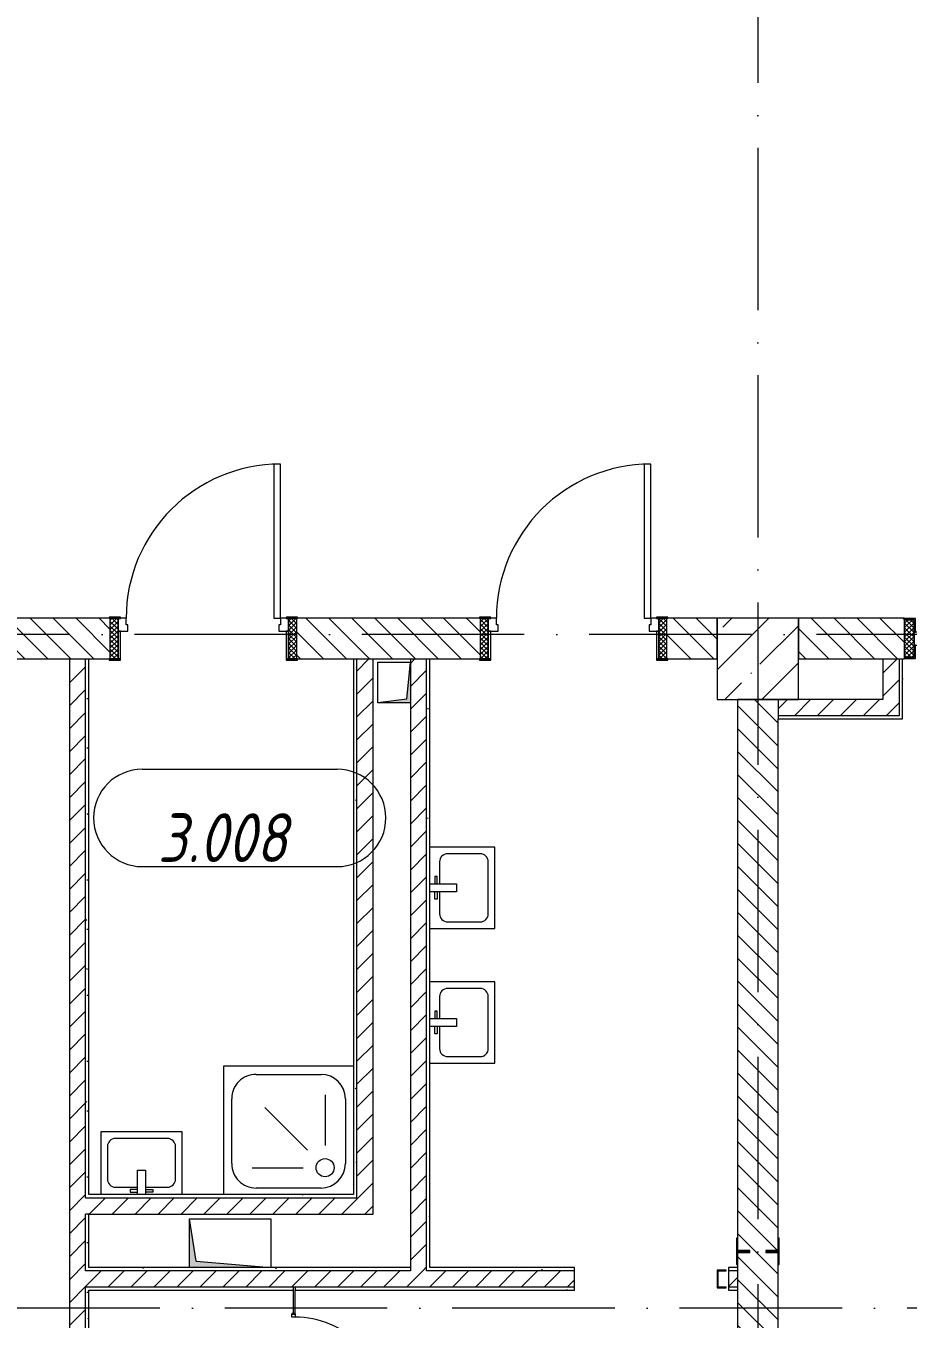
# Model space of a CAD drawing. Header units: millimetres. Extents: x -6467 to 106027, y -7090 to 195095.
# Drawn here: x 13552 to 18985, y 161478 to 169445 of the extents above; entities that cross this region are included whole.
import ezdxf

# ---------------------------------------------------------------- set-up
doc = ezdxf.new("R2010")
doc.units = ezdxf.units.MM
doc.linetypes.add('50_200_ШТРИХ_1Т_ш5_п1_п1_', pattern=[1400, 1000, -200, 0, -200])
for name, color, linetype, lineweight, true_color in [('A-AREA-IDEN-1', 7, 'Continuous', 9, 0xaaaaaa), ('A-DOOR-1', 7, 'Continuous', 5, 0xaaaaaa), ('A-DOOR-FRAM-1', 7, 'Continuous', 9, 0xaaaaaa), ('A-DOOR-OPNG-1', 7, 'Continuous', 30, 0xaaaaaa), ('A-GENM-1', 7, 'Continuous', 9, 0xaaaaaa), ('A-GENM-2', 7, 'Continuous', 20, 0xaaaaaa), ('A-WALL-1', 7, 'Continuous', 5, 0x77b143), ('A-WALL-FNSH-2', 7, 'Continuous', 5, 0xaaaaaa), ('I-WALL-1', 7, 'Continuous', 5, 0x787878), ('M-EQPM-1', 7, 'Continuous', 9, 0xaaaaaa), ('M-EQPM-2', 7, 'Continuous', 9, 0xe2e2e2), ('P-SANR-FIXT-1', 7, 'Continuous', 9, 0xaaaaaa), ('Оси-3', 7, '50_200_ШТРИХ_1Т_ш5_п1_п1_', 9, 0xaaaaaa)]:
    doc.layers.add(name, color=color, linetype=linetype, lineweight=lineweight, true_color=true_color)
for name, color, linetype, lineweight in [('A-DOOR', 7, 'Continuous', 9), ('A-DOOR-2', 7, 'Continuous', 5), ('A-DOOR-FRAM', 7, 'Continuous', 9), ('A-DOOR-FRAM-2', 7, 'Continuous', 5), ('A-WALL', 7, 'Continuous', 5), ('A-WALL-FNSH-1', 7, 'Continuous', 5), ('I-WALL', 7, 'Continuous', 5), ('S-COLS', 7, 'Continuous', 9), ('S-COLS-1', 7, 'Continuous', 5)]:
    doc.layers.add(name, color=color, linetype=linetype, lineweight=lineweight)
doc.styles.add('ISOCPEUR_I_1', font='isocpeui.ttf', dxfattribs={"width": 0.85, "height": 2.5})
pattern_1 = [(135, (109.45, 102614.03), (-70.71068, -70.71068), [])]
pattern_2 = [(135, (1751.41, 189.685), (-14.14214, -14.14214), []), (225, (1751.41, 189.685), (14.14214, -14.14214), [])]
pattern_3 = [(45, (-371.384, 189.685), (-14.1421, 14.1421), []), (135, (-371.384, 189.685), (-14.1421, -14.1421), [])]
pattern_4 = [(45, (109.45, 102614.03), (-70.71068, 70.71068), [])]
pattern_5 = [(0, (109.45, 102614.03), (406.4, 101.6), [6.706, -298.094, 6.706, -298.094, -1625.6]), (0, (109.45, 102614.03), (406.4, 101.6), [-609.6, 6.706, -602.894, 6.706, -298.094, -711.2]), (0, (109.45, 102614.03), (406.4, 101.6), [-1524, 6.706, -196.494, 6.706, -501.294]), (120, (261.85, 102664.83), (-291.18818, 301.15272), [6.706, -298.094, 6.706, -298.094, -1625.6]), (120, (261.85, 102664.83), (-291.18818, 301.15272), [-609.6, 6.706, -602.894, 6.706, -298.094, -711.2]), (120, (261.85, 102664.83), (-291.18818, 301.15272), [-1524, 6.706, -196.494, 6.706, -501.294]), (240, (312.65, 102868.03), (-115.21182, -402.75272), [6.706, -298.094, 6.706, -298.094, -1625.6]), (240, (312.65, 102868.03), (-115.21182, -402.75272), [-609.6, 6.706, -602.894, 6.706, -298.094, -711.2]), (240, (312.65, 102868.03), (-115.21182, -402.75272), [-1524, 6.706, -196.494, 6.706, -501.294])]

# ---------------------------------------------------------------- blocks, each defined once
blk = doc.blocks.new('110_Дверь_СКБ_1Ст_Внутренняя - СОШ_Д-04_Дв_1150_900_x2100h_туалет для мальчиков_ туалет для девочек_EI30-25563790-АИ_План этажа Радиаторы_3')
at = {"layer": 'A-DOOR-2'}
h = blk.add_hatch(dxfattribs=at)
h.set_pattern_fill('FP_48', color=256, style=0, pattern_type=2)
h.set_pattern_definition(pattern_2)
h.paths.add_polyline_path([(587.5, -125), (587.5, 125), (537.5, 125), (537.5, -125)])
at = {"layer": 'A-DOOR-FRAM-2'}
h = blk.add_hatch(dxfattribs=at)
h.set_pattern_fill('FP_49', color=256, style=0, pattern_type=2)
h.set_pattern_definition(pattern_3)
h.paths.add_polyline_path([(-512.5, -125), (-512.5, 125), (-562.5, 125), (-562.5, -125)])
at = {"layer": 'A-DOOR'}
for p, q in [((487.5, 1075), (447.5, 1075)), ((447.5, 1075), (447.5, 125)), ((487.5, 125), (487.5, 1075)), ((447.5, 125), (487.5, 125))]:
    blk.add_line(p, q, dxfattribs=at)
at = {"layer": 'A-DOOR-2'}
blk.add_arc((487.5, 125), 950, 90, 180, dxfattribs=at)
at = {"layer": 'A-DOOR-FRAM'}
for p, q in [((-497.5, 133), (-567.5, 133)), ((-567.5, 133), (-567.5, 125)), ((-567.5, 125), (-497.5, 125)), ((-512.5, 125), (-562.5, 125)), ((-562.5, 125), (-562.5, -125)), ((-462.5, 125), (-512.5, 125)), ((-512.5, 125), (-512.5, 45)), ((-512.5, -125), (-512.5, 125)), ((-497.5, 125), (-512.5, 125)), ((-512.5, 125), (-512.5, 124)), ((-512.5, 124), (-497.5, 124)), ((-497.5, 125), (-497.5, 133)), ((-497.5, 124), (-497.5, 125)), ((-462.5, 85), (-462.5, 125)), ((-452.5, 85), (-462.5, 85)), ((-452.5, 45), (-452.5, 85)), ((487.5, 85), (477.5, 85)), ((477.5, 85), (477.5, 45)), ((487.5, 125), (487.5, 85)), ((537.5, 125), (487.5, 125)), ((592.5, 133), (522.5, 133)), ((522.5, 133), (522.5, 125)), ((537.5, 125), (522.5, 125)), ((522.5, 125), (522.5, 124)), ((522.5, 125), (592.5, 125)), ((522.5, 124), (537.5, 124)), ((537.5, 45), (537.5, 125)), ((587.5, 125), (537.5, 125)), ((537.5, 125), (537.5, -125)), ((537.5, 124), (537.5, 125)), ((587.5, -125), (587.5, 125)), ((592.5, 125), (592.5, 133)), ((-512.5, 45), (-452.5, 45)), ((-497.5, 45), (-512.5, 45)), ((-512.5, 45), (-512.5, -125)), ((-497.5, -125), (-497.5, 45)), ((477.5, 45), (537.5, 45)), ((537.5, 45), (522.5, 45)), ((522.5, 45), (522.5, -125)), ((537.5, -125), (537.5, 45)), ((-497.5, -125), (-567.5, -125)), ((-567.5, -125), (-567.5, -133)), ((-567.5, -133), (-497.5, -133)), ((-562.5, -125), (-512.5, -125)), ((-512.5, -125), (-497.5, -125)), ((-497.5, -133), (-497.5, -125)), ((522.5, -125), (537.5, -125)), ((592.5, -125), (522.5, -125)), ((522.5, -125), (522.5, -133)), ((522.5, -133), (592.5, -133)), ((537.5, -125), (587.5, -125)), ((592.5, -133), (592.5, -125))]:
    blk.add_line(p, q, dxfattribs=at)
blk = doc.blocks.new('110_Дверь_СКБ_2Ст_Наружная1 - СОШ_Д-07_1760_1440_х2400мм_Все учебные помещения_ читальные залы_EIW30-25569166-АИ_План этажа Радиаторы_3')
at = {"layer": 'A-DOOR-2'}
h = blk.add_hatch(dxfattribs=at)
h.set_pattern_fill('FP_117', color=256, style=0, pattern_type=2)
h.set_pattern_definition([(135, (1456.41, 189.685), (-14.14214, -14.14214), []), (225, (1456.41, 189.685), (14.14214, -14.14214), [])])
h.paths.add_polyline_path([(899.5, -115), (899.5, 115), (839.5, 115), (839.5, -115)])
at = {"layer": 'A-DOOR-FRAM-2'}
h = blk.add_hatch(dxfattribs=at)
h.set_pattern_fill('FP_118', color=256, style=0, pattern_type=2)
h.set_pattern_definition([(45, (-666.384, 189.685), (-14.1421, 14.1421), []), (135, (-666.384, 189.685), (-14.1421, -14.1421), [])])
h.paths.add_polyline_path([(-800.5, -115), (-800.5, 115), (-860.5, 115), (-860.5, -115)])
at = {"layer": 'A-DOOR'}
for p, q in [((789.5, 990), (739.5, 990)), ((739.5, 990), (739.5, 40)), ((789.5, 40), (789.5, 990)), ((-750.5, 630), (-750.5, 40)), ((-700.5, 630), (-750.5, 630)), ((-700.5, 40), (-700.5, 630)), ((-750.5, 40), (-700.5, 40)), ((739.5, 40), (789.5, 40))]:
    blk.add_line(p, q, dxfattribs=at)
at = {"layer": 'A-DOOR-2'}
for p, q in [((-792.5, 123), (-862.5, 123)), ((-862.5, 123), (-862.5, 115)), ((-862.5, 115), (-800.5, 115)), ((-800.5, 115), (-800.5, 40)), ((-792.5, 40), (-792.5, 123)), ((901.5, 123), (831.5, 123)), ((831.5, 123), (831.5, 40)), ((839.5, 40), (839.5, 115)), ((839.5, 115), (901.5, 115)), ((901.5, 115), (901.5, 123)), ((-800.5, 40), (-792.5, 40)), ((831.5, 40), (839.5, 40)), ((-792.5, -40), (-800.5, -40)), ((-800.5, -40), (-800.5, -115)), ((-792.5, -123), (-792.5, -40)), ((839.5, -40), (831.5, -40)), ((831.5, -40), (831.5, -123)), ((839.5, -115), (839.5, -40)), ((-862.5, -115), (-862.5, -123)), ((-800.5, -115), (-862.5, -115)), ((-862.5, -123), (-792.5, -123)), ((831.5, -123), (901.5, -123)), ((901.5, -115), (839.5, -115)), ((901.5, -123), (901.5, -115))]:
    blk.add_line(p, q, dxfattribs=at)
for centre, radius, start, end in [((789.5, 40), 950, 90, 180), ((-750.5, 40), 590, 0, 90)]:
    blk.add_arc(centre, radius, start, end, dxfattribs=at)
at = {"layer": 'A-DOOR-FRAM'}
for p, q in [((-800.5, 115), (-860.5, 115)), ((-860.5, 115), (-860.5, -115)), ((-800.5, -115), (-800.5, 115)), ((899.5, 115), (839.5, 115)), ((839.5, 115), (839.5, -115)), ((899.5, -115), (899.5, 115)), ((-750.5, 40), (-800.5, 40)), ((-800.5, 40), (-800.5, -40)), ((-750.5, -10), (-750.5, 40)), ((789.5, 40), (789.5, -10)), ((839.5, 40), (789.5, 40)), ((839.5, -40), (839.5, 40)), ((-800.5, -40), (-740.5, -40)), ((-740.5, -10), (-750.5, -10)), ((-740.5, -40), (-740.5, -10)), ((789.5, -10), (779.5, -10)), ((779.5, -10), (779.5, -40)), ((779.5, -40), (839.5, -40)), ((-860.5, -115), (-800.5, -115)), ((839.5, -115), (899.5, -115))]:
    blk.add_line(p, q, dxfattribs=at)
blk = doc.blocks.new('110_Дверь_СКБ_1Ст_Внутренняя - СОШ_Д-04_Дв_1150_900_x2100h_туалет для мальчиков_ туалет для девочек-25563699-АИ_План этажа Радиаторы_3')
at = {"layer": 'A-DOOR-2'}
h = blk.add_hatch(dxfattribs=at)
h.set_pattern_fill('FP_48', color=256, style=0, pattern_type=2)
h.set_pattern_definition(pattern_2)
h.paths.add_polyline_path([(587.5, -125), (587.5, 125), (537.5, 125), (537.5, -125)])
at = {"layer": 'A-DOOR-FRAM-2'}
h = blk.add_hatch(dxfattribs=at)
h.set_pattern_fill('FP_49', color=256, style=0, pattern_type=2)
h.set_pattern_definition(pattern_3)
h.paths.add_polyline_path([(-512.5, -125), (-512.5, 125), (-562.5, 125), (-562.5, -125)])
at = {"layer": 'A-DOOR'}
for p, q in [((487.5, 1075), (447.5, 1075)), ((447.5, 1075), (447.5, 125)), ((487.5, 125), (487.5, 1075)), ((447.5, 125), (487.5, 125))]:
    blk.add_line(p, q, dxfattribs=at)
at = {"layer": 'A-DOOR-2'}
blk.add_arc((487.5, 125), 950, 90, 180, dxfattribs=at)
at = {"layer": 'A-DOOR-FRAM'}
for p, q in [((-497.5, 133), (-567.5, 133)), ((-567.5, 133), (-567.5, 125)), ((-567.5, 125), (-497.5, 125)), ((-512.5, 125), (-562.5, 125)), ((-562.5, 125), (-562.5, -125)), ((-462.5, 125), (-512.5, 125)), ((-512.5, 125), (-512.5, 45)), ((-512.5, -125), (-512.5, 125)), ((-497.5, 125), (-512.5, 125)), ((-512.5, 125), (-512.5, 124)), ((-512.5, 124), (-497.5, 124)), ((-497.5, 125), (-497.5, 133)), ((-497.5, 124), (-497.5, 125)), ((-462.5, 85), (-462.5, 125)), ((-452.5, 85), (-462.5, 85)), ((-452.5, 45), (-452.5, 85)), ((487.5, 85), (477.5, 85)), ((477.5, 85), (477.5, 45)), ((487.5, 125), (487.5, 85)), ((537.5, 125), (487.5, 125)), ((592.5, 133), (522.5, 133)), ((522.5, 133), (522.5, 125)), ((537.5, 125), (522.5, 125)), ((522.5, 125), (522.5, 124)), ((522.5, 125), (592.5, 125)), ((522.5, 124), (537.5, 124)), ((537.5, 45), (537.5, 125)), ((587.5, 125), (537.5, 125)), ((537.5, 125), (537.5, -125)), ((537.5, 124), (537.5, 125)), ((587.5, -125), (587.5, 125)), ((592.5, 125), (592.5, 133)), ((-512.5, 45), (-452.5, 45)), ((-497.5, 45), (-512.5, 45)), ((-512.5, 45), (-512.5, -125)), ((-497.5, -125), (-497.5, 45)), ((477.5, 45), (537.5, 45)), ((537.5, 45), (522.5, 45)), ((522.5, 45), (522.5, -125)), ((537.5, -125), (537.5, 45)), ((-497.5, -125), (-567.5, -125)), ((-567.5, -125), (-567.5, -133)), ((-567.5, -133), (-497.5, -133)), ((-562.5, -125), (-512.5, -125)), ((-512.5, -125), (-497.5, -125)), ((-497.5, -133), (-497.5, -125)), ((522.5, -125), (537.5, -125)), ((592.5, -125), (522.5, -125)), ((522.5, -125), (522.5, -133)), ((522.5, -133), (592.5, -133)), ((537.5, -125), (587.5, -125)), ((592.5, -133), (592.5, -125))]:
    blk.add_line(p, q, dxfattribs=at)
blk = doc.blocks.new('SND_2D_Раковина1 - 400х300-18442872-АИ_План этажа Радиаторы_3')
at = {"layer": 'P-SANR-FIXT-1'}
for p, q in [((-250, 220), (-250, -180)), ((250, 220), (-250, 220)), ((160, 180), (-160, 180)), ((250, -180), (250, 220)), ((-210, 130), (-210, -70)), ((210, -70), (210, 130)), ((-25, -180), (-25, -15)), ((-25, -15), (25, -15)), ((25, -15), (25, -180)), ((-160, -120), (-25, -120)), ((-70, -135), (-70, -150)), ((-25, -135), (-70, -135)), ((-70, -150), (-25, -150)), ((25, -120), (160, -120)), ((25, -135), (70, -135)), ((70, -150), (25, -150)), ((70, -135), (70, -150))]:
    blk.add_line(p, q, dxfattribs=at)
for centre, start, end in [((-160, 130), 90, 180), ((160, 130), 360, 90), ((-160, -70), 180, 270), ((160, -70), 270, 360)]:
    blk.add_arc(centre, 50, start, end, dxfattribs=at)
blk = doc.blocks.new('SND_2D_Душ - Прямоугольный 800x800-V165-АИ_План этажа Радиаторы_3')
at = {"layer": 'P-SANR-FIXT-1'}
for p, q in [((200, -50), (600, -50)), ((800, -350), (800, -9.6)), ((50, -600), (50, -200)), ((625, -175), (310.9, -175)), ((750, -200), (750, -350)), ((175, -625), (175, -310.9)), ((546.9, -546.9), (282.8, -282.8)), ((750, -350), (750, -600)), ((800, -800), (800, -350)), ((350, -750), (200, -750)), ((600, -750), (350, -750)), ((0, -800), (350, -800)), ((350, -800), (800, -800))]:
    blk.add_line(p, q, dxfattribs=at)
blk.add_circle((175, -175), 55.8, dxfattribs=at)
for centre, start, end in [((200, -200), 90, 180), ((600, -200), 360, 90), ((200, -600), 180, 270), ((600, -600), 270, 0)]:
    blk.add_arc(centre, 150, start, end, dxfattribs=at)
blk = doc.blocks.new('SND_2D_Раковина1 - 400х300-V166-АИ_План этажа Радиаторы_3')
at = {"layer": 'P-SANR-FIXT-1'}
for p, q in [((-250, 220), (-250, -165.5)), ((250, 220), (-250, 220)), ((160, 180), (-160, 180)), ((250, -165.5), (250, 220)), ((-210, 130), (-210, -70)), ((210, -70), (210, 130)), ((-25, -165.5), (-25, -15)), ((-25, -15), (25, -15)), ((25, -15), (25, -165.5)), ((-160, -120), (-25, -120)), ((-70, -135), (-70, -150)), ((-25, -135), (-70, -135)), ((-70, -150), (-25, -150)), ((25, -120), (160, -120)), ((25, -135), (70, -135)), ((70, -150), (25, -150)), ((70, -135), (70, -150))]:
    blk.add_line(p, q, dxfattribs=at)
for centre, start, end in [((-160, 130), 90, 180), ((160, 130), 360, 90), ((-160, -70), 180, 270), ((160, -70), 270, 360)]:
    blk.add_arc(centre, 50, start, end, dxfattribs=at)
blk = doc.blocks.new('DOR_ДУ_распашная__1Ст_Прямоугольная2 - Вн_Д-9_ДДГ 600х1850h_С_у-29177940-АИ_План этажа Радиаторы_3')
at = {"layer": 'A-DOOR-1'}
for p, q in [((-280, -6), (-265.9, 8.1)), ((-265.9, 8.1), (130.1, -387.8)), ((116, -402), (-280, -6)), ((130.1, -387.8), (116, -402))]:
    blk.add_line(p, q, dxfattribs=at)
blk.add_arc((-280, -6), 560, 315, 0, dxfattribs=at)
at = {"layer": 'A-DOOR-FRAM-1'}
for p, q in [((-300, 14), (-280, 14)), ((-280, 14), (-280, -6)), ((280, 14), (300, 14)), ((280, -6), (280, 14)), ((-280, -6), (-300, -6)), ((300, -6), (280, -6))]:
    blk.add_line(p, q, dxfattribs=at)
at = {"layer": 'A-DOOR-OPNG-1'}
for p, q in [((-300, -6), (-300, 14)), ((300, 14), (300, -6))]:
    blk.add_line(p, q, dxfattribs=at)
blk = doc.blocks.new('Канал вертикальный прямоугольный - Шахта - значок проема-24087344-АИ_План этажа Радиаторы_3')
at = {"layer": 'M-EQPM-2'}
blk.add_hatch(color=256, dxfattribs=at).paths.add_polyline_path([(-150, -250), (-110, 210), (150, 250), (-150, 250)])
at = {"layer": 'M-EQPM-1'}
for p, q in [((-150, -250), (-150, 250)), ((-150, 250), (150, 250)), ((-110, 210), (150, 250)), ((150, 250), (150, -250)), ((-110, 210), (-150, -250)), ((150, -250), (-150, -250))]:
    blk.add_line(p, q, dxfattribs=at)
blk = doc.blocks.new('Канал вертикальный прямоугольный - Шахта - значок проема-24087366-АИ_План этажа Радиаторы_3')
at = {"layer": 'M-EQPM-2'}
blk.add_hatch(color=256, dxfattribs=at).paths.add_polyline_path([(-100, 125), (-100, -125), (-77.5, 102.5), (100, 125)])
at = {"layer": 'M-EQPM-1'}
for p, q in [((-100, -125), (-100, 125)), ((-100, 125), (100, 125)), ((-77.5, 102.5), (-100, -125)), ((-77.5, 102.5), (100, 125)), ((100, 125), (100, -125)), ((100, -125), (-100, -125))]:
    blk.add_line(p, q, dxfattribs=at)
blk = doc.blocks.new('АР_Перемычка1 - АР_Перемычка-25563726-АИ_План этажа Радиаторы_3')
at = {"layer": 'A-GENM-1'}
blk.add_line((-250, -125), (-243, -125), dxfattribs=at)
blk = doc.blocks.new('АР_Перемычка1 - АР_Перемычка-25567629-АИ_План этажа Радиаторы_3')
at = {"layer": 'A-GENM-1'}
blk.add_line((-350, -125), (-343, -125), dxfattribs=at)
blk = doc.blocks.new('Фахверк 100_28 - Фахверк 100_1-25928500-АИ_План этажа Радиаторы_3')
at = {"layer": 'A-GENM-2'}
for p, q in [((2285, 81466), (2175, 81466)), ((2175, 81466), (2175, 81411)), ((2180, 81461), (2280, 81461)), ((2180, 81411), (2180, 81461)), ((2280, 81461), (2280, 81411)), ((2285, 81411), (2285, 81466)), ((2175, 81411), (2180, 81411)), ((2280, 81411), (2285, 81411))]:
    blk.add_line(p, q, dxfattribs=at)
blk = doc.blocks.new('Фахверк _газобетон торцы_834 - Фахверк _газобетон торцы_-26103630-АИ_План этажа Радиаторы_3')
at = {"layer": 'A-GENM-2'}
for p, q in [((89406, 126699.3), (89325, 126699.3)), ((89325, 126699.3), (89325, 126693.3)), ((89325, 126693.3), (89400, 126693.3)), ((89400, 126693.3), (89400, 126618.3)), ((89406, 126618.3), (89406, 126699.3)), ((89400, 126618.3), (89406, 126618.3)), ((89406, 126518.3), (89400, 126518.3)), ((89400, 126518.3), (89400, 126443.3)), ((89406, 126437.3), (89406, 126518.3)), ((89400, 126443.3), (89325, 126443.3)), ((89325, 126443.3), (89325, 126437.3)), ((89325, 126437.3), (89406, 126437.3))]:
    blk.add_line(p, q, dxfattribs=at)
blk = doc.blocks.new('Фахверк _газобетон торцы_835 - Фахверк _газобетон торцы_-26103650-АИ_План этажа Радиаторы_3')
at = {"layer": 'A-GENM-2'}
for p, q in [((-86413, 126699.3), (-86494, 126699.3)), ((-86494, 126699.3), (-86494, 126618.3)), ((-86488, 126618.3), (-86488, 126693.3)), ((-86488, 126693.3), (-86413, 126693.3)), ((-86413, 126693.3), (-86413, 126699.3)), ((-86494, 126618.3), (-86488, 126618.3)), ((-86488, 126518.3), (-86494, 126518.3)), ((-86494, 126518.3), (-86494, 126437.3)), ((-86488, 126443.3), (-86488, 126518.3)), ((-86494, 126437.3), (-86413, 126437.3)), ((-86413, 126443.3), (-86488, 126443.3)), ((-86413, 126437.3), (-86413, 126443.3))]:
    blk.add_line(p, q, dxfattribs=at)
blk = doc.blocks.new('AAR_СКБ_Марка_помещения_1_5 ммп - Номер-27962133-АИ_План этажа Радиаторы_3')
at = {"layer": 'A-AREA-IDEN-1'}
for p, q in [((-2.987, 3), (3.013, 3)), ((-2.987, 0), (3.013, 0))]:
    blk.add_line(p, q, dxfattribs=at)
for centre, start, end in [((-2.987, 1.5), 90, 270), ((3.013, 1.5), 270, 90)]:
    blk.add_arc(centre, 1.5, start, end, dxfattribs=at)

msp = doc.modelspace()

# ---------------------------------------------------------------- hatches: boundary and pattern name
at = {"layer": 'I-WALL'}
h = msp.add_hatch(dxfattribs=at)
h.set_pattern_fill('FP_2', color=256, style=0, pattern_type=2)
h.set_pattern_definition(pattern_1)
h.paths.add_polyline_path([(17763.4, 165545.1), (17809.4, 165545.1), (17809.4, 165795.1), (17499.4, 165795.1), (17499.4, 165545.1), (17504.4, 165545.1)])
h.paths.add_polyline_path([(18959.4, 165545.1), (18959.4, 165547.1), (18959.4, 165795.1), (18309.4, 165795.1), (18309.4, 165545.1)])
h.paths.add_polyline_path([(14069.4, 165545.1), (14069.4, 165795.1), (13409.4, 165795.1), (13409.4, 165545.1), (14064.4, 165545.1)])
h.paths.add_polyline_path([(15689.4, 165545.1), (16349.4, 165545.1), (16349.4, 165795.1), (15219.4, 165795.1), (15219.4, 165545.1), (15589.4, 165545.1)])
h = msp.add_hatch(dxfattribs=at)
h.set_pattern_fill('FP_5', color=256, style=0, pattern_type=2)
h.set_pattern_definition(pattern_4)
h.paths.add_polyline_path([(13919.4, 158045.1), (13919.4, 165545.1), (13819.4, 165545.1), (13819.4, 158045.1)])
h = msp.add_hatch(dxfattribs=at)
h.set_pattern_fill('FP_5', color=256, style=0, pattern_type=2)
h.set_pattern_definition(pattern_4)
h.paths.add_polyline_path([(15589.4, 162225.1), (15689.4, 162225.1), (15689.4, 165545.1), (15589.4, 165545.1), (15589.4, 162245.1)])
h = msp.add_hatch(dxfattribs=at)
h.set_pattern_fill('FP_5', color=256, style=0, pattern_type=2)
h.set_pattern_definition(pattern_4)
h.paths.add_polyline_path([(15919.4, 161775.1), (16019.4, 161775.1), (16019.4, 165545.1), (15919.4, 165545.1), (15919.4, 161795.1)])
h = msp.add_hatch(dxfattribs=at)
h.set_pattern_fill('FP_5', color=256, style=0, pattern_type=2)
h.set_pattern_definition(pattern_4)
h.paths.add_polyline_path([(18929.4, 165195.1), (18929.4, 165545.1), (18829.4, 165545.1), (18829.4, 165195.1)])
h = msp.add_hatch(dxfattribs=at)
h.set_pattern_fill('FP_2', color=256, style=0, pattern_type=2)
h.set_pattern_definition(pattern_1)
h.paths.add_polyline_path([(18184.4, 158295.1), (18184.4, 165295.1), (17934.4, 165295.1), (17934.4, 158295.1)])
h = msp.add_hatch(dxfattribs=at)
h.set_pattern_fill('FP_5', color=256, style=0, pattern_type=2)
h.set_pattern_definition(pattern_4)
h.paths.add_polyline_path([(18829.4, 165195.1), (18829.4, 165295.1), (18184.4, 165295.1), (18184.4, 165195.1)])
h = msp.add_hatch(dxfattribs=at)
h.set_pattern_fill('FP_5', color=256, style=0, pattern_type=2)
h.set_pattern_definition(pattern_4)
h.paths.add_polyline_path([(13939.4, 162125.1), (15689.4, 162125.1), (15689.4, 162225.1), (13919.4, 162225.1), (13919.4, 162125.1)])
h = msp.add_hatch(dxfattribs=at)
h.set_pattern_fill('FP_5', color=256, style=0, pattern_type=2)
h.set_pattern_definition(pattern_4)
h.paths.add_polyline_path([(13919.4, 161675.1), (15979.4, 161675.1), (15979.4, 161775.1), (13919.4, 161775.1)])
h = msp.add_hatch(dxfattribs=at)
h.set_pattern_fill('FP_5', color=256, style=0, pattern_type=2)
h.set_pattern_definition(pattern_4)
h.paths.add_polyline_path([(15979.4, 161675.1), (16929.4, 161675.1), (16929.4, 161775.1), (15979.4, 161775.1)])
h.paths.add_polyline_path([(17934.4, 161675.1), (17934.4, 161775.1), (17879.4, 161775.1), (17879.4, 161675.1)])
at = {"layer": 'I-WALL-1'}
h = msp.add_hatch(dxfattribs=at)
h.set_pattern_fill('FP_3', color=256, style=0, pattern_type=2)
h.set_pattern_definition(pattern_5)
h.paths.add_polyline_path([(13919.4, 158045.1), (13939.4, 158045.1), (13939.4, 159695.1), (13919.4, 159695.1), (13919.4, 158605.8)])
h.paths.add_polyline_path([(13939.4, 159707.1), (13939.4, 160685.1), (13919.4, 160685.1), (13919.4, 159707.1)])
h.paths.add_polyline_path([(13939.4, 160697.1), (13939.4, 161675.1), (13919.4, 161675.1), (13919.4, 160697.1)])
h.paths.add_polyline_path([(13919.4, 161775.1), (13939.4, 161775.1), (13939.4, 162125.1), (13919.4, 162125.1), (13919.4, 162121.5)])
h.paths.add_polyline_path([(13919.4, 162225.1), (13939.4, 162225.1), (13939.4, 165545.1), (13919.4, 165545.1), (13919.4, 163527.7)])
h = msp.add_hatch(dxfattribs=at)
h.set_pattern_fill('FP_3', color=256, style=0, pattern_type=2)
h.set_pattern_definition(pattern_5)
h.paths.add_polyline_path([(15589.4, 162245.1), (15589.4, 165545.1), (15569.4, 165545.1), (15569.4, 162245.1)])
h = msp.add_hatch(dxfattribs=at)
h.set_pattern_fill('FP_3', color=256, style=0, pattern_type=2)
h.set_pattern_definition(pattern_5)
h.paths.add_polyline_path([(16039.4, 161795.1), (16039.4, 165545.1), (16019.4, 165545.1), (16019.4, 161795.1)])
h = msp.add_hatch(dxfattribs=at)
h.set_pattern_fill('FP_3', color=256, style=0, pattern_type=2)
h.set_pattern_definition(pattern_5)
h.paths.add_polyline_path([(18949.4, 165175.1), (18949.4, 165545.1), (18929.4, 165545.1), (18929.4, 165175.1)])
h = msp.add_hatch(dxfattribs=at)
h.set_pattern_fill('FP_3', color=256, style=0, pattern_type=2)
h.set_pattern_definition(pattern_5)
h.paths.add_polyline_path([(18929.4, 165175.1), (18929.4, 165195.1), (18184.4, 165195.1), (18184.4, 165175.1), (18829.4, 165175.1)])
h = msp.add_hatch(dxfattribs=at)
h.set_pattern_fill('FP_3', color=256, style=0, pattern_type=2)
h.set_pattern_definition(pattern_5)
h.paths.add_polyline_path([(14455, 162225.1), (15589.4, 162225.1), (15589.4, 162245.1), (13939.4, 162245.1), (13939.4, 162225.1)])
h = msp.add_hatch(dxfattribs=at)
h.set_pattern_fill('FP_3', color=256, style=0, pattern_type=2)
h.set_pattern_definition(pattern_5)
h.paths.add_polyline_path([(15282.1, 161775.1), (15919.4, 161775.1), (15919.4, 161795.1), (13939.4, 161795.1), (13939.4, 161775.1), (15059.4, 161775.1)])
h = msp.add_hatch(dxfattribs=at)
h.set_pattern_fill('FP_3', color=256, style=0, pattern_type=2)
h.set_pattern_definition(pattern_5)
h.paths.add_polyline_path([(16109.2, 161775.1), (16929.4, 161775.1), (16929.4, 161795.1), (16019.4, 161795.1), (16019.4, 161775.1)])
h.paths.add_polyline_path([(17879.4, 161775.1), (17934.4, 161775.1), (17934.4, 161795.1), (17879.4, 161795.1)])
h = msp.add_hatch(dxfattribs=at)
h.set_pattern_fill('FP_3', color=256, style=0, pattern_type=2)
h.set_pattern_definition(pattern_5)
h.paths.add_polyline_path([(14455, 161655.1), (15197.4, 161655.1), (15197.4, 161675.1), (13939.4, 161675.1), (13939.4, 161655.1)])
h.paths.add_polyline_path([(15282.1, 161655.1), (15979.4, 161655.1), (15979.4, 161675.1), (15209.4, 161675.1), (15209.4, 161655.1)])
h = msp.add_hatch(dxfattribs=at)
h.set_pattern_fill('FP_3', color=256, style=0, pattern_type=2)
h.set_pattern_definition(pattern_5)
h.paths.add_polyline_path([(16109.2, 161655.1), (16929.4, 161655.1), (16929.4, 161675.1), (15979.4, 161675.1), (15979.4, 161655.1)])
h.paths.add_polyline_path([(17879.4, 161655.1), (17934.4, 161655.1), (17934.4, 161675.1), (17879.4, 161675.1)])
at = {"layer": 'S-COLS-1'}
h = msp.add_hatch(dxfattribs=at)
h.set_pattern_fill('FP_1', color=256, style=0, pattern_type=2)
h.set_pattern_definition([(45, (109.45, 102614.03), (-228.0985, 228.0985), []), (45, (337.55, 102614.03), (-228.0985, 228.0985), [403.225, -80.645, 6.706, -73.939])])
h.paths.add_polyline_path([(17809.4, 165295.1), (18309.4, 165295.1), (18309.4, 165795.1), (17809.4, 165795.1), (17809.4, 165545.1)])

# ---------------------------------------------------------------- linework, layer by layer
at = {"layer": 'A-WALL'}
for p, q in [((14064.4, 165795.1), (12974.4, 165795.1)), ((16344.4, 165795.1), (15224.4, 165795.1)), ((17809.4, 165795.1), (17504.4, 165795.1)), ((17809.4, 165545.1), (17809.4, 165795.1)), ((18961.4, 165795.1), (18309.4, 165795.1)), ((18309.4, 165795.1), (18309.4, 165545.1)), ((13409.4, 165545.1), (14064.4, 165545.1)), ((13919.4, 162225.1), (13919.4, 165545.1)), ((15224.4, 165545.1), (16344.4, 165545.1)), ((15589.4, 162225.1), (15589.4, 165545.1)), ((16019.4, 161775.1), (16019.4, 165545.1)), ((17504.4, 165545.1), (17809.4, 165545.1)), ((18309.4, 165545.1), (18961.4, 165545.1)), ((18929.4, 165545.1), (18929.4, 165195.1)), ((17934.4, 165295.1), (17934.4, 158295.1)), ((18184.4, 165295.1), (17934.4, 165295.1)), ((18929.4, 165195.1), (18184.4, 165195.1)), ((18184.4, 158295.1), (18184.4, 165175.1)), ((13919.4, 162225.1), (15589.4, 162225.1)), ((13919.4, 161775.1), (13919.4, 162125.1)), ((13939.4, 162125.1), (13919.4, 162125.1)), ((15919.4, 161775.1), (13919.4, 161775.1)), ((15919.4, 161795.1), (15919.4, 161775.1)), ((16929.4, 161775.1), (16019.4, 161775.1)), ((17934.4, 161775.1), (17879.4, 161775.1)), ((13919.4, 158045.1), (13919.4, 161675.1)), ((16929.4, 161675.1), (13919.4, 161675.1)), ((17934.4, 161675.1), (17879.4, 161675.1))]:
    msp.add_line(p, q, dxfattribs=at)
at = {"layer": 'A-WALL-1'}
for p, q in [((15197.4, 161675.1), (15197.4, 161655.1)), ((15209.4, 161675.1), (15209.4, 161655.1))]:
    msp.add_line(p, q, dxfattribs=at)
at = {"layer": 'A-WALL-FNSH-1'}
for p, q in [((13819.4, 165545.1), (13819.4, 158045.1)), ((13939.4, 162245.1), (13939.4, 165545.1)), ((15569.4, 165545.1), (15569.4, 162245.1)), ((15689.4, 162125.1), (15689.4, 165545.1)), ((15919.4, 165545.1), (15919.4, 165525.1)), ((16039.4, 161795.1), (16039.4, 165545.1)), ((18829.4, 165545.1), (18829.4, 165295.1)), ((18949.4, 165175.1), (18949.4, 165545.1)), ((15919.4, 165275.1), (15919.4, 161795.1)), ((18829.4, 165295.1), (18184.4, 165295.1)), ((18184.4, 165295.1), (18184.4, 165175.1)), ((18184.4, 165175.1), (18949.4, 165175.1)), ((15569.4, 162245.1), (13939.4, 162245.1)), ((13939.4, 161795.1), (13939.4, 162125.1)), ((13939.4, 162125.1), (15689.4, 162125.1)), ((14559.4, 161795.1), (13939.4, 161795.1)), ((15919.4, 161795.1), (15059.4, 161795.1)), ((16929.4, 161795.1), (16039.4, 161795.1)), ((16929.4, 161655.1), (16929.4, 161795.1)), ((17934.4, 161795.1), (17879.4, 161795.1)), ((17879.4, 161795.1), (17879.4, 161655.1)), ((13939.4, 160697.1), (13939.4, 161655.1)), ((13939.4, 161655.1), (15197.4, 161655.1)), ((15209.4, 161655.1), (16929.4, 161655.1)), ((17879.4, 161655.1), (17934.4, 161655.1))]:
    msp.add_line(p, q, dxfattribs=at)
at = {"layer": 'A-WALL-FNSH-2'}
for p, q in [((15197.4, 161655.1), (15197.4, 161510.1)), ((15209.4, 161510.1), (15209.4, 161655.1))]:
    msp.add_line(p, q, dxfattribs=at)
at = {"layer": 'S-COLS'}
for p, q in [((17809.4, 165795.1), (17809.4, 165545.1)), ((18309.4, 165545.1), (18309.4, 165795.1))]:
    msp.add_line(p, q, dxfattribs=at)
at = {"layer": 'S-COLS-1'}
for p, q in [((18309.4, 165795.1), (17809.4, 165795.1)), ((17809.4, 165545.1), (17809.4, 165295.1)), ((18309.4, 165295.1), (18309.4, 165545.1)), ((17809.4, 165295.1), (18309.4, 165295.1))]:
    msp.add_line(p, q, dxfattribs=at)
at = {"layer": 'Оси-3'}
for p, q in [((18059.4, 193895), (18059.4, 155072)), ((104827.4, 165695.1), (-5157.9, 165695.1)), ((74581.8, 161545.1), (-5157.9, 161545.1))]:
    msp.add_line(p, q, dxfattribs=at)

# ---------------------------------------------------------------- block references
at = {"layer": 'A-AREA-IDEN-1', "xscale": 199.9999999999999, "yscale": 199.9999999999999, "zscale": 199.9999999999999}
msp.add_blockref('AAR_СКБ_Марка_помещения_1_5 ммп - Номер-27962133-АИ_План этажа Радиаторы_3', (14866.1, 164265.6), dxfattribs=at)
at = {"layer": 'A-DOOR-1', "rotation": 90.00000000000007}
msp.add_blockref('DOR_ДУ_распашная__1Ст_Прямоугольная2 - Вн_Д-9_ДДГ 600х1850h_С_у-29177940-АИ_План этажа Радиаторы_3', (15203.4, 161210.1), dxfattribs=at)
at = {"layer": 'A-DOOR-2'}
for name, p in [('110_Дверь_СКБ_1Ст_Внутренняя - СОШ_Д-04_Дв_1150_900_x2100h_туалет для мальчиков_ туалет для девочек_EI30-25563790-АИ_План этажа Радиаторы_3', (14631.9, 165670.1)), ('110_Дверь_СКБ_1Ст_Внутренняя - СОШ_Д-04_Дв_1150_900_x2100h_туалет для мальчиков_ туалет для девочек-25563699-АИ_План этажа Радиаторы_3', (16911.9, 165670.1)), ('110_Дверь_СКБ_2Ст_Наружная1 - СОШ_Д-07_1760_1440_х2400мм_Все учебные помещения_ читальные залы_EIW30-25569166-АИ_План этажа Радиаторы_3', (19821.9, 165670.1))]:
    msp.add_blockref(name, p, dxfattribs=at)
at = {"layer": 'A-GENM-1'}
for name, p in [('АР_Перемычка1 - АР_Перемычка-25563726-АИ_План этажа Радиаторы_3', (14069.4, 165670.1)), ('АР_Перемычка1 - АР_Перемычка-25563726-АИ_План этажа Радиаторы_3', (16349.4, 165670.1)), ('АР_Перемычка1 - АР_Перемычка-25567629-АИ_План этажа Радиаторы_3', (18961.4, 165670.1))]:
    msp.add_blockref(name, p, dxfattribs=at)
for name, p, rotation in [('Фахверк _газобетон торцы_835 - Фахверк _газобетон торцы_-26103650-АИ_План этажа Радиаторы_3', (144627.8, 248389.1), 89.99999999999997), ('Фахверк _газобетон торцы_834 - Фахверк _газобетон торцы_-26103630-АИ_План этажа Радиаторы_3', (144627.8, 72489.1), 89.99999999999937), ('Фахверк 100_28 - Фахверк 100_1-25928500-АИ_План этажа Радиаторы_3', (99275.5, 159495.1), 90.00000000000203)]:
    msp.add_blockref(name, p, dxfattribs=dict(at, rotation=rotation))
at = {"layer": 'M-EQPM-1'}
for name, p, rotation in [('Канал вертикальный прямоугольный - Шахта - значок проема-24087366-АИ_План этажа Радиаторы_3', (15819.4, 165400.1), 180), ('Канал вертикальный прямоугольный - Шахта - значок проема-24087344-АИ_План этажа Радиаторы_3', (14809.4, 161945.1), 89.99999999999908)]:
    msp.add_blockref(name, p, dxfattribs=dict(at, rotation=rotation))
at = {"layer": 'P-SANR-FIXT-1'}
for name, p, rotation in [('SND_2D_Раковина1 - 400х300-18442872-АИ_План этажа Радиаторы_3', (16219.4, 164134.8), 270.0000000000002), ('SND_2D_Раковина1 - 400х300-18442872-АИ_План этажа Радиаторы_3', (16219.4, 163304.8), 270.0000000000002), ('SND_2D_Душ - Прямоугольный 800x800-V165-АИ_План этажа Радиаторы_3', (15569.4, 162235.4), 180)]:
    msp.add_blockref(name, p, dxfattribs=dict(at, rotation=rotation))
msp.add_blockref('SND_2D_Раковина1 - 400х300-V166-АИ_План этажа Радиаторы_3', (14263.6, 162410.6), dxfattribs=at)

# ---------------------------------------------------------------- texts
at = {"layer": 'A-AREA-IDEN-1', "insert": (14762.9, 164293.8), "char_height": 300, "width": 952, "attachment_point": 8, "line_spacing_factor": 1.139951, "style": 'ISOCPEUR_I_1'}
msp.add_mtext('\\pxqc,t8.46667,16.93333,25.4,33.86667,42.33333,50.8,59.26667,67.73333,76.2,84.66667,93.13333,101.6,110.06667,118.53333,127,135.46667,143.93333,152.4,160.86667,169.33333,177.8,186.26667,194.73333,203.2,211.66667,220.13333,228.6,237.06667,245.53333,254,262.46667,270.93333;{3.008}', dxfattribs=at)

doc.saveas('drawing.dxf')
